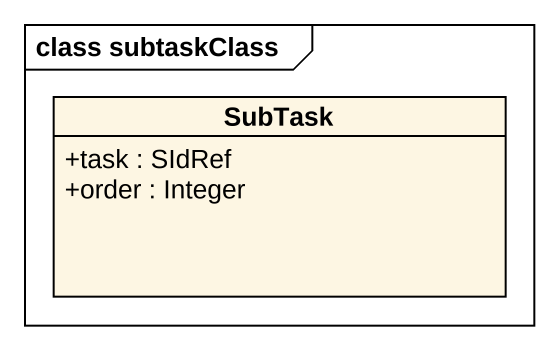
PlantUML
@startuml
mainframe class subtaskClass
hide circle
hide empty members
skinparam classAttributeIconSize 0
class SubTask {
  +task : SIdRef
  +order : Integer
}
@enduml
